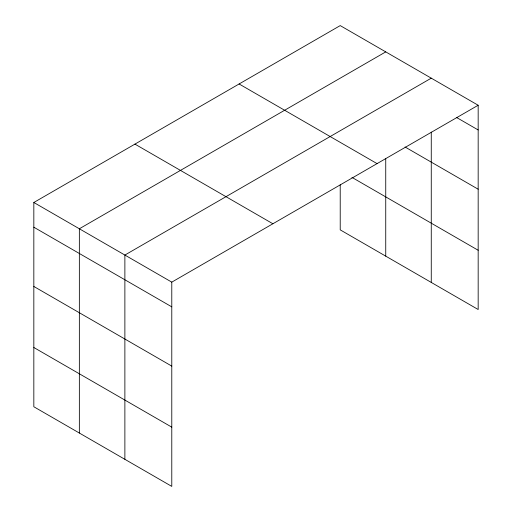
<?xml version="1.0" encoding="UTF-8"?>
<svg xmlns="http://www.w3.org/2000/svg" width="512" height="512" viewBox="0 0 512 512"><rect width="100%" height="100%" fill="white"/><g stroke="black" fill="none" stroke-linecap="round" stroke-linejoin="round"><path stroke-width="0.77" d="M478.17 105.248L340.218 25.6L33.83 202.49L33.83 406.752L171.782 486.4L171.782 282.138L478.17 105.248L478.17 309.51L340.218 229.862L340.218 184.832M385.741 51.885L79.354 228.774L79.354 433.037M431.264 78.163L124.877 255.059L124.877 459.322M456.787 117.613L478.17 129.958M405.056 146.995L478.17 189.21M239.11 83.974L377.062 163.622M351.942 177.382L478.17 250.259M134.938 144.115L272.89 223.763M33.83 202.49L171.782 282.138M33.83 227.206L171.782 306.848M33.83 286.458L171.782 366.099M33.83 347.507L171.782 427.149M431.264 132.109L431.264 282.426M385.741 158.842L385.741 256.147"/></g></svg>
